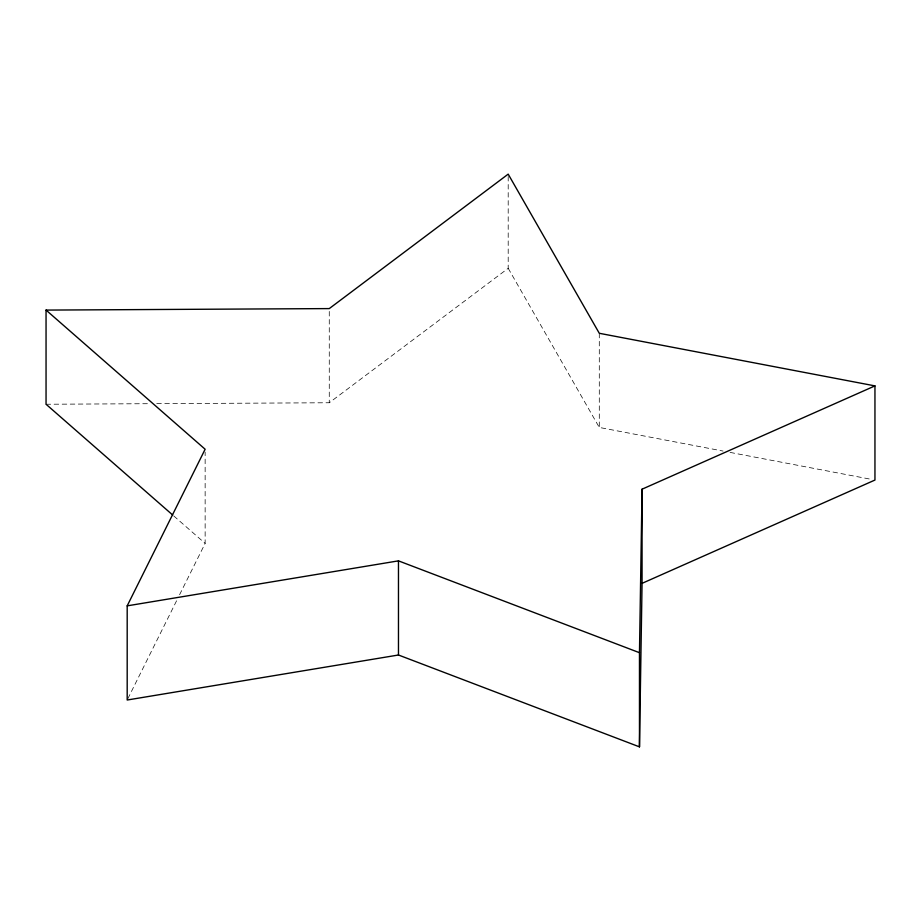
<?xml version="1.0" encoding="UTF-8"?>
<svg xmlns="http://www.w3.org/2000/svg" width="921" height="921" viewBox="0 0 921 921"><rect width="100%" height="100%" fill="white"/><g stroke="black" fill="none" stroke-linecap="round" stroke-linejoin="round"><path stroke-width="0.69" stroke-dasharray="4.61 3.45" d="M127.823 698.728L177.028 599.882M179.583 594.747L205.141 543.39L205.141 452.096M156.743 403.663L329.269 402.753L508.196 268.299L508.196 175.566M46.05 404.25L149.559 403.697M508.196 268.299L599.295 427.448L723.066 451.06M730.088 452.407L872.141 479.507M173.758 515.944L205.141 543.39M599.295 333.287L599.295 427.448M329.269 311.448L329.269 402.753"/><path stroke-width="1.38" d="M639.473 746.862L639.473 652.701L642.064 489.189L874.95 385.887L874.95 480.048L642.064 583.35L639.473 746.862L398.471 655.004L127.19 700.018L127.19 605.857L205.141 449.241L46.05 310.089L46.05 404.25L172.676 515M127.19 605.857L398.471 560.854L639.473 652.701M46.05 310.089L329.269 308.593L508.196 174.138L599.295 333.287L874.95 385.887M642.064 489.189L642.064 583.35M398.471 560.854L398.471 655.004"/></g></svg>
